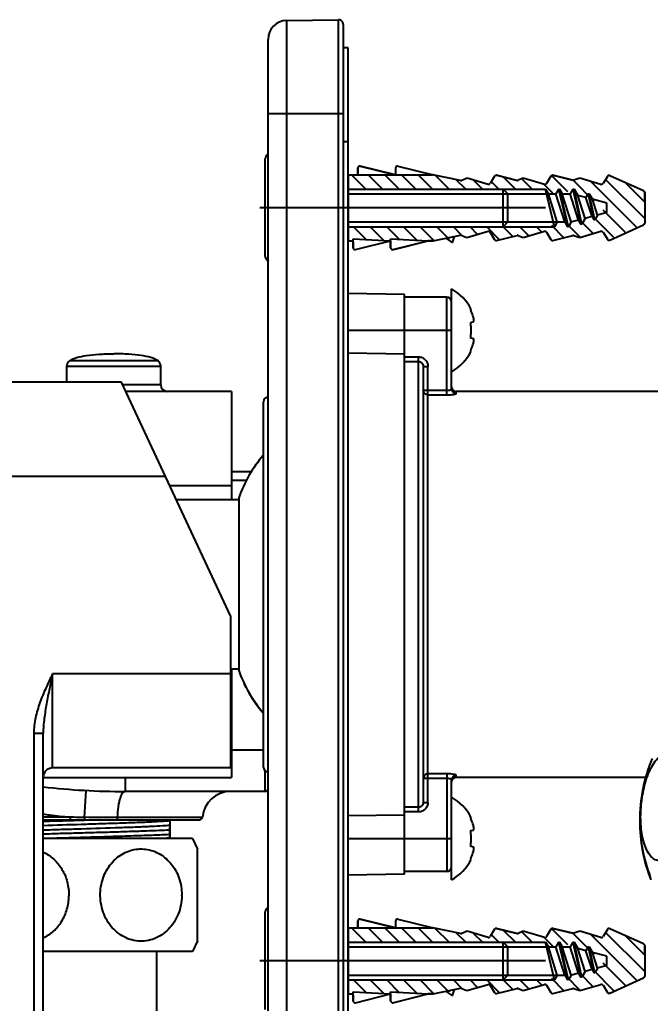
# Model space of a CAD drawing. Extents: x 0 to 1354, y -165 to 827.
# Drawn here: x 632.1 to 699.1, y 86.6 to 191.1 of the extents above; entities that cross this region are included whole.
import ezdxf

# ---------------------------------------------------------------- set-up
doc = ezdxf.new("R2010")
doc.units = 0
doc.header["$LTSCALE"] = 10
doc.header["$MEASUREMENT"] = 0
doc.header["$PDMODE"] = 3
doc.header["$PDSIZE"] = -10
doc.linetypes.add('CENTER2', pattern=[28.575, 19.05, -3.175, 3.175, -3.175])
doc.layers.get('0').update_dxf_attribs({"linetype": 'CONTINUOUS'})
doc.layers.get('DEFPOINTS').update_dxf_attribs({"linetype": 'CONTINUOUS'})
for name, color, linetype in [('DEF_LAYER_ASSEM_MEMBER', 7, 'CONTINUOUS'), ('DWG', 7, 'CONTINUOUS'), ('중심선', 1, 'CENTER2')]:
    doc.layers.add(name, color=color, linetype=linetype)
doc.layers.add('실선', color=7, linetype='CONTINUOUS', lineweight=25)
doc.styles.add('Daelim Dimension', font='')
doc.styles.get('Daelim Dimension').set_extended_font_data('나눔고딕')
doc.dimstyles.new('DEFAULT', dxfattribs={"dimscale": 2, "dimtxt": 2, "dimasz": 2, "dimexe": 0, "dimexo": 2, "dimgap": 1, "dimtad": 1, "dimdec": 1, "dimzin": 9, "dimdsep": 46, "dimtxsty": 'Daelim Dimension', "dimcen": 0.5, "dimclrd": 252, "dimclre": 252, "dimclrt": 3, "dimadec": 1, "dimazin": 0, "dimtfac": 1, "dimtdec": 1, "dimtix": 1, "dimtmove": 0, "dimatfit": 3, "dimfxl": 1, "dimtolj": 1, "dimtzin": 1, "dimlwd": 9, "dimlwe": 9, "dimarcsym": 0})

# ---------------------------------------------------------------- blocks, each defined once
blk = doc.blocks.new('*D10')
at = {"color": 5, "lineweight": 9, "ltscale": 0.5, "transparency": 16777216}
for p, q in [((601.46, 98.62), (601.46, 27.17)), ((666.46, 67.63), (666.46, 27.17)), ((662.46, 27.17), (605.46, 27.17))]:
    blk.add_line(p, q, dxfattribs=at)
at = {"color": 5, "ltscale": 0.5, "transparency": 16777216}
for points in [[(605.46, 27.84), (605.46, 26.51), (601.46, 27.17)], [(662.46, 27.84), (662.46, 26.51), (666.46, 27.17)]]:
    blk.add_solid(points, dxfattribs=at)
at = {"layer": 'DEFPOINTS', "color": 0, "ltscale": 0.5, "transparency": 16777216}
for p in [(601.46, 102.62), (666.46, 71.63), (601.46, 27.17)]:
    blk.add_point(p, dxfattribs=at)
at = {"color": 7, "ltscale": 0.5, "transparency": 16777216, "insert": (633.96, 34.62), "char_height": 10, "attachment_point": 5, "style": 'Daelim Dimension'}
blk.add_mtext('\\A1;65', dxfattribs=at)

msp = doc.modelspace()

# ---------------------------------------------------------------- linework, layer by layer
at = {"color": 4}
for p, q in [((668.9, 173.06), (667.33, 174.62)), ((670.67, 173.06), (669.1, 174.62)), ((672.43, 173.06), (670.87, 174.62)), ((674.2, 173.06), (672.64, 174.62)), ((675.97, 173.06), (674.4, 174.62)), ((677.74, 173.06), (676.22, 174.58)), ((690.33, 172.83), (688.6, 174.57)), ((679.5, 173.06), (678.43, 174.13)), ((681.27, 173.06), (680.25, 174.08)), ((683.04, 173.06), (682.19, 173.91)), ((684.81, 173.06), (683.46, 174.4)), ((686.58, 173.06), (685.43, 174.2)), ((688.72, 172.68), (687.76, 173.64)), ((693.13, 171.81), (690.88, 174.05)), ((697.69, 169.01), (692.78, 173.92)), ((698.49, 169.98), (694.33, 174.14)), ((698.49, 171.74), (696.45, 173.79)), ((696.47, 168.46), (694.06, 170.87)), ((691.64, 167.99), (690.2, 169.43)), ((693.01, 168.38), (691.65, 169.75)), ((695.25, 167.92), (693, 170.17)), ((668.89, 167.76), (667.59, 169.06)), ((670.76, 167.66), (669.36, 169.06)), ((672.4, 167.78), (671.13, 169.06)), ((674.27, 167.69), (672.9, 169.06)), ((676.08, 167.64), (674.67, 169.06)), ((677.56, 167.93), (676.43, 169.06)), ((679.07, 168.19), (678.2, 169.06)), ((680.72, 168.3), (679.97, 169.06)), ((683.06, 167.74), (681.74, 169.06)), ((684.47, 168.09), (683.5, 169.06)), ((686.18, 168.14), (685.27, 169.06)), ((687.55, 168.54), (687.04, 169.06)), ((689.91, 167.95), (688.62, 169.25)), ((668.9, 93.06), (667.33, 94.62)), ((670.67, 93.06), (669.1, 94.62)), ((672.43, 93.06), (670.87, 94.62)), ((674.2, 93.06), (672.64, 94.62)), ((675.97, 93.06), (674.4, 94.62)), ((677.74, 93.06), (676.22, 94.58)), ((679.5, 93.06), (678.43, 94.13)), ((681.27, 93.06), (680.25, 94.08)), ((684.81, 93.06), (683.46, 94.4)), ((686.58, 93.06), (685.43, 94.2)), ((690.33, 92.83), (688.6, 94.57)), ((693.13, 91.81), (690.88, 94.05)), ((698.49, 89.98), (694.33, 94.14)), ((683.04, 93.06), (682.19, 93.91)), ((688.72, 92.68), (687.76, 93.64)), ((697.69, 89.01), (692.78, 93.92)), ((698.49, 91.74), (696.45, 93.79)), ((695.25, 87.92), (693, 90.17)), ((696.47, 88.46), (694.06, 90.87)), ((668.89, 87.76), (667.59, 89.06)), ((670.76, 87.66), (669.36, 89.06)), ((672.4, 87.78), (671.13, 89.06)), ((674.27, 87.69), (672.9, 89.06)), ((676.08, 87.64), (674.67, 89.06)), ((677.56, 87.93), (676.43, 89.06)), ((679.07, 88.19), (678.2, 89.06)), ((680.72, 88.3), (679.97, 89.06)), ((683.06, 87.74), (681.74, 89.06)), ((684.47, 88.09), (683.5, 89.06)), ((686.18, 88.14), (685.27, 89.06)), ((687.55, 88.54), (687.04, 89.06)), ((689.91, 87.95), (688.62, 89.25)), ((691.64, 87.99), (690.2, 89.43)), ((693.01, 88.38), (691.65, 89.75))]:
    msp.add_line(p, q, dxfattribs=at)
for p, q in [((666.96, 173.12), (687.96, 173.12)), ((688.91, 169.12), (687.96, 173.12)), ((687.96, 173.12), (688.25, 172.62)), ((689.2, 169.62), (688.25, 172.62)), ((689.34, 173.12), (689.05, 172.62)), ((690, 169.62), (689.05, 172.62)), ((689.34, 173.12), (690.28, 169.12)), ((689.34, 173.12), (689.44, 173.12)), ((690.38, 169.12), (689.44, 173.12)), ((689.44, 173.12), (689.73, 172.62)), ((690.67, 169.62), (689.73, 172.62)), ((689.73, 172.62), (690.57, 172.62)), ((690.86, 173.12), (690.57, 172.62)), ((691.46, 169.81), (690.57, 172.62)), ((690.86, 173.12), (691.7, 169.39)), ((690.86, 173.12), (691, 173.12)), ((691.8, 169.39), (691, 173.12)), ((691, 173.12), (691.39, 172.45)), ((692.16, 170), (691.39, 172.45)), ((692.25, 172.21), (691.39, 172.45)), ((692.49, 172.62), (692.25, 172.21)), ((692.49, 172.62), (693.08, 169.86)), ((692.49, 172.62), (692.6, 172.62)), ((693.18, 169.86), (692.6, 172.62)), ((692.6, 172.62), (692.94, 172.03)), ((692.89, 170.2), (692.25, 172.21)), ((694.46, 171.62), (692.94, 172.03)), ((693.46, 170.35), (692.94, 172.03)), ((694.46, 170.62), (694.46, 171.62)), ((693.46, 170.35), (693.18, 169.86)), ((694.46, 170.62), (693.46, 170.35)), ((689.2, 169.62), (688.91, 169.12)), ((690, 169.62), (690.28, 169.12)), ((690.67, 169.62), (690.38, 169.12)), ((690.67, 169.62), (690.73, 169.62)), ((691.46, 169.81), (690.73, 169.62)), ((691.46, 169.81), (691.7, 169.39)), ((691.8, 169.39), (691.7, 169.39)), ((692.16, 170), (691.8, 169.39)), ((692.89, 170.2), (692.16, 170)), ((692.89, 170.2), (693.08, 169.86)), ((693.18, 169.86), (693.08, 169.86)), ((666.96, 169.12), (688.91, 169.12)), ((690.38, 169.12), (690.28, 169.12)), ((677.43, 167.85), (678.06, 167.42)), ((677.44, 167.84), (677.82, 167.99)), ((678.06, 167.43), (678.28, 168.08)), ((666.96, 93.12), (687.96, 93.12)), ((688.91, 89.12), (687.96, 93.12)), ((687.96, 93.12), (688.25, 92.62)), ((689.34, 93.12), (689.05, 92.62)), ((689.34, 93.12), (690.28, 89.12)), ((689.34, 93.12), (689.44, 93.12)), ((690.38, 89.12), (689.44, 93.12)), ((689.44, 93.12), (689.73, 92.62)), ((690.86, 93.12), (690.57, 92.62)), ((690.86, 93.12), (691.7, 89.39)), ((690.86, 93.12), (691, 93.12)), ((691.8, 89.39), (691, 93.12)), ((691, 93.12), (691.39, 92.45)), ((689.2, 89.62), (688.25, 92.62)), ((690, 89.62), (689.05, 92.62)), ((690.67, 89.62), (689.73, 92.62)), ((689.73, 92.62), (690.57, 92.62)), ((691.46, 89.81), (690.57, 92.62)), ((692.16, 90), (691.39, 92.45)), ((692.25, 92.21), (691.39, 92.45)), ((692.49, 92.62), (692.25, 92.21)), ((692.89, 90.2), (692.25, 92.21)), ((692.49, 92.62), (693.08, 89.86)), ((692.49, 92.62), (692.6, 92.62)), ((693.18, 89.86), (692.6, 92.62)), ((692.6, 92.62), (692.94, 92.03)), ((694.46, 91.62), (692.94, 92.03)), ((693.46, 90.35), (692.94, 92.03)), ((694.46, 90.62), (694.46, 91.62)), ((692.16, 90), (691.8, 89.39)), ((692.89, 90.2), (692.16, 90)), ((692.89, 90.2), (693.08, 89.86)), ((693.46, 90.35), (693.18, 89.86)), ((694.46, 90.62), (693.46, 90.35)), ((666.96, 89.12), (688.91, 89.12)), ((689.2, 89.62), (688.91, 89.12)), ((690, 89.62), (690.28, 89.12)), ((690.38, 89.12), (690.28, 89.12)), ((690.67, 89.62), (690.38, 89.12)), ((690.67, 89.62), (690.73, 89.62)), ((691.46, 89.81), (690.73, 89.62)), ((691.46, 89.81), (691.7, 89.39)), ((691.8, 89.39), (691.7, 89.39)), ((693.18, 89.86), (693.08, 89.86)), ((677.43, 87.85), (678.06, 87.42)), ((677.44, 87.84), (677.82, 87.99)), ((678.06, 87.43), (678.28, 88.08))]:
    msp.add_line(p, q)
at = {"color": 5}
for p, q in [((666.96, 172.62), (689.05, 172.62)), ((666.96, 169.62), (690, 169.62)), ((666.96, 92.62), (689.05, 92.62)), ((666.96, 89.62), (690, 89.62))]:
    msp.add_line(p, q, dxfattribs=at)
at = {"layer": 'DEF_LAYER_ASSEM_MEMBER', "color": 7, "linetype": 'Continuous'}
for p, q in [((660.43, 191.02), (665.96, 191.11)), ((660.43, 191.02), (660.43, 71.23)), ((665.96, 71.13), (665.96, 191.11)), ((666.46, 190.61), (666.46, 71.63)), ((658.46, 73.23), (658.46, 189.02)), ((666.96, 188.12), (666.46, 188.12)), ((666.96, 74.12), (666.96, 188.12)), ((666.46, 181.12), (658.46, 181.12)), ((666.96, 178.12), (666.46, 178.12)), ((658.16, 165.95), (658.16, 176.32)), ((666.96, 173.12), (683.46, 173.12)), ((683.46, 169.12), (683.46, 173.12)), ((683.96, 172.62), (683.46, 173.12)), ((683.96, 169.62), (683.96, 172.62)), ((683.96, 169.62), (683.46, 169.12)), ((666.96, 169.12), (683.46, 169.12)), ((672.96, 161.92), (666.96, 162.02)), ((677.96, 151.91), (677.96, 162.52)), ((672.96, 100.32), (672.96, 161.92)), ((677.46, 161.62), (672.96, 161.62)), ((677.46, 151.25), (677.46, 161.62)), ((680.01, 160.32), (680.05, 160.33)), ((680.06, 158.98), (680.28, 159.02)), ((666.96, 158.12), (677.96, 158.12)), ((680.28, 157.22), (680.06, 157.26)), ((666.96, 155.72), (672.96, 155.63)), ((680.05, 155.91), (680.01, 155.92)), ((637.39, 154.89), (646.74, 154.89)), ((672.96, 155.29), (674.46, 155.29)), ((672.96, 154.8), (674.46, 154.8)), ((674.46, 106.95), (674.46, 155.29)), ((637.06, 152.62), (637.06, 154.3)), ((637.06, 154.3), (647.06, 154.3)), ((647.06, 152.32), (647.06, 154.3)), ((674.96, 154.28), (674.96, 107.96)), ((674.96, 154.28), (675.46, 154.28)), ((675.46, 107.96), (675.46, 154.28)), ((642.88, 152.62), (630.56, 152.62)), ((654.49, 127.7), (642.88, 152.62)), ((647.06, 152.32), (643.02, 152.32)), ((654.56, 151.62), (643.34, 151.62)), ((654.56, 151.62), (654.56, 140.12)), ((674.96, 151.74), (677.46, 151.74)), ((678.46, 151.41), (678.46, 151.62)), ((708.46, 151.62), (678.46, 151.62)), ((657.96, 111.72), (657.96, 150.52)), ((675.46, 151.25), (677.46, 151.25)), ((629.56, 142.62), (647.54, 142.62)), ((654.56, 143.12), (656.7, 143.12)), ((656.16, 142.14), (654.56, 142.14)), ((648, 141.62), (654.56, 141.62)), ((655.36, 140.12), (648.7, 140.12)), ((655.36, 140.32), (655.36, 121.96)), ((654.49, 111.62), (654.49, 127.7)), ((635.56, 111.62), (635.56, 121.62)), ((654.49, 121.62), (635.56, 121.62)), ((655.36, 122.12), (654.49, 122.12)), ((654.56, 122.12), (654.56, 110.62)), ((654.56, 120.62), (654.49, 120.62)), ((633.56, 115.3), (633.56, 54.62)), ((633.56, 115.3), (634.56, 115.3)), ((634.56, 55.62), (634.56, 115.3)), ((654.56, 113.53), (657.96, 113.53)), ((654.49, 111.62), (635.56, 111.62)), ((658.16, 109.12), (658.16, 111.33)), ((677.46, 111), (675.46, 111)), ((677.46, 111), (677.46, 100.62)), ((678.46, 110.62), (678.46, 110.83)), ((634.56, 110.62), (654.56, 110.62)), ((643.27, 110.62), (643.27, 109.12)), ((677.46, 110.5), (674.96, 110.5)), ((677.96, 99.72), (677.96, 110.34)), ((698.59, 110.62), (678.46, 110.62)), ((638.97, 106.4), (639.13, 109.23)), ((658.16, 109.12), (643.27, 109.12)), ((674.96, 107.96), (675.46, 107.96)), ((672.96, 106.61), (666.96, 106.52)), ((674.46, 107.44), (672.96, 107.44)), ((674.46, 106.95), (672.96, 106.95)), ((634.56, 106.42), (637.42, 106.42)), ((634.56, 106.12), (651.18, 106.12)), ((638.97, 106.09), (640.22, 106.12)), ((642.44, 106.39), (651.48, 106.39)), ((648.06, 104.12), (648.06, 106.12)), ((680.01, 106.32), (680.05, 106.33)), ((680.06, 104.98), (680.28, 105.02)), ((650.43, 104.12), (634.56, 104.12)), ((650.43, 104.12), (650.98, 102.99)), ((666.96, 104.12), (677.96, 104.12)), ((650.96, 93.22), (650.96, 103.02)), ((680.28, 103.22), (680.06, 103.26)), ((680.05, 101.91), (680.01, 101.92)), ((672.96, 100.32), (666.96, 100.22)), ((677.46, 100.62), (672.96, 100.62)), ((658.16, 85.95), (658.16, 96.32)), ((650.98, 93.25), (650.43, 92.12)), ((666.96, 93.12), (683.46, 93.12)), ((683.46, 89.12), (683.46, 93.12)), ((683.96, 92.62), (683.46, 93.12)), ((650.43, 92.12), (634.56, 92.12)), ((646.61, 92.12), (646.61, 75.12)), ((683.96, 89.62), (683.96, 92.62)), ((666.96, 89.12), (683.46, 89.12)), ((683.96, 89.62), (683.46, 89.12))]:
    msp.add_line(p, q, dxfattribs=at)
for points in [[(658.16, 165.95), (658.17, 165.87), (658.21, 165.76), (658.27, 165.66), (658.36, 165.58), (658.46, 165.52), (658.46, 165.51)], [(658.17, 165.87), (658.21, 165.76), (658.27, 165.66), (658.36, 165.58), (658.46, 165.52), (658.46, 165.51)]]:
    msp.add_lwpolyline(points, dxfattribs=at)
for centre, radius, start, end in [((660.46, 189.02), 2, 91, 180), ((665.96, 190.61), 0.5, 0, 91), ((658.66, 176.32), 0.5, 113.6531, 180), ((658.62, 165.95), 0.452, 180.0305, 192.2314), ((658.63, 165.96), 0.462, 192.2209, 200.259), ((658.63, 165.96), 0.471, 200.2497, 206.1003), ((658.64, 165.96), 0.479, 206.1156, 212.6292), ((675.54, 158.12), 5.02, 26.2248, 61.1585), ((677.46, 161.12), 0.5, 0, 90), ((675.4, 158.12), 5.08, 15.8679, 23.3171), ((675.15, 158.12), 4.9, 0.0038, 7.6781), ((675.15, 158.12), 4.9, 352.3219, 359.9962), ((675.54, 158.12), 5.02, 298.8415, 333.7752), ((675.4, 158.12), 5.08, 336.6829, 344.1321), ((637.76, 154.3), 0.7, 122.046, 180), ((646.36, 154.3), 0.7, 0, 57.954), ((647.76, 152.32), 0.7, 180, 270), ((678.46, 152.12), 0.5, 180, 270), ((658.46, 150.52), 0.5, 90, 180), ((668.3, 135.86), 13.69, 139.1737, 160.9964), ((668.3, 126.43), 13.69, 199.0036, 220.9264), ((668.3, 126.42), 13.69, 199.0036, 220.7639), ((715.13, 106.02), 17.17, 157.4315, 180.0071), ((635.56, 110.62), 1, 90, 180), ((658.46, 111.72), 0.5, 180, 270), ((678.46, 110.12), 0.5, 90, 180), ((643.27, 186.12), 77, 263.5046, 270), ((654.47, 106.12), 3, 90, 174.7841), ((658.16, 109.42), 0.3, 270, 0), ((675.54, 104.12), 5.02, 26.2248, 61.1585), ((642.46, 682.9), 576.5, 269.65365, 269.99842), ((651.18, 106.42), 0.3, 270, 354.7841), ((675.4, 104.12), 5.08, 15.8679, 23.3171), ((715.13, 106.01), 17.17, 179.994, 201.3884), ((675.15, 104.12), 4.9, 0.0038, 7.6781), ((675.15, 104.12), 4.9, 352.3219, 359.9962), ((675.4, 104.12), 5.08, 336.6829, 344.1321), ((675.54, 104.12), 5.02, 298.8415, 333.7752), ((677.46, 101.12), 0.5, 270, 0), ((643.74, 98.12), 5.55, 359.1773, 0), ((658.66, 96.32), 0.5, 113.6531, 180)]:
    msp.add_arc(centre, radius, start, end, dxfattribs=at)
at = {"layer": 'DEF_LAYER_ASSEM_MEMBER', "color": 9, "linetype": 'Continuous'}
msp.add_arc((714.38, 106.02), 16.42, 180.0182, 201.3276, dxfattribs=at)
at = {"layer": 'DEF_LAYER_ASSEM_MEMBER', "color": 7, "linetype": 'Continuous'}
for points, start_tangent, end_tangent in [([(658.24, 165.71), (658.34, 165.59), (658.46, 165.52)], (0.539014, -0.842297), (0.919985, -0.391954)), ([(680.06, 160.13), (680.03, 160.2), (680.01, 160.26), (680, 160.31), (680.01, 160.32)], (-0.395921, 0.918284), (0.984808, 0.173648)), ([(680.01, 158.78), (680.01, 158.92), (680.06, 158.98)], (-0.133691, 0.991023), (0.984808, 0.173648)), ([(680.28, 159.02), (680.32, 159.07), (680.34, 159.17), (680.28, 159.51)], (0.984808, 0.173648), (-0.273395, 0.961902)), ([(680.06, 157.26), (680.01, 157.32), (680.01, 157.47)], (-0.984808, 0.173648), (0.133691, 0.991023)), ([(680.28, 156.73), (680.34, 157.07), (680.32, 157.18), (680.28, 157.22)], (0.273395, 0.961902), (-0.984808, 0.173648)), ([(680.01, 155.92), (680, 155.93), (680.01, 155.98), (680.03, 156.04), (680.06, 156.11)], (-0.984808, 0.173648), (0.395921, 0.918284)), ([(637.39, 154.89), (638.12, 155.21), (639.15, 155.44), (640.46, 155.57), (642.06, 155.62)], (0.847623, 0.5306), (1, 0)), ([(646.74, 154.89), (646.01, 155.21), (644.98, 155.44), (643.67, 155.57), (642.06, 155.62)], (-0.847623, 0.5306), (-1, 0)), ([(674.46, 155.29), (674.85, 155.21), (675.17, 154.99), (675.39, 154.66), (675.46, 154.28)], (1, 0.000011), (0.000021, -1)), ([(674.46, 154.8), (674.82, 154.64), (674.96, 154.28)], (1, 0.000006), (0.000015, -1)), ([(675.46, 151.25), (675.11, 151.39), (674.96, 151.74)], (-1, 0), (0, 1)), ([(677.46, 151.74), (677.82, 151.79), (677.93, 151.85), (677.96, 151.91)], (1, 0.000001), (0.000108, 1)), ([(678.46, 151.41), (678.11, 151.56), (677.96, 151.91)], (-1, 0), (0, 1)), ([(677.46, 151.25), (677.85, 151.26), (678.17, 151.3), (678.39, 151.35), (678.45, 151.38), (678.46, 151.41)], (1, 0.000001), (0.000313, 1)), ([(635.56, 121.62), (634.85, 120.11), (634.21, 118.56), (633.75, 116.96), (633.56, 115.3)], (-0.445025, -0.895518), (0.005353, -0.999986)), ([(635.56, 121.62), (635.23, 120.03), (634.92, 118.44), (634.68, 116.87), (634.56, 115.3)], (-0.202801, -0.97922), (0, -1)), ([(698.31, 104.03), (698.15, 104.92), (698.07, 105.89), (698.15, 107.95), (698.31, 108.99), (698.55, 110.01), (698.87, 110.96), (699.27, 111.81), (699.73, 112.49), (700.24, 112.97), (700.51, 113.13), (700.77, 113.22), (701.03, 113.24), (701.28, 113.19), (701.74, 112.92), (702.14, 112.42), (702.46, 111.76), (702.7, 110.97)], (-0.234866, 0.972028), (0.240487, -0.970652)), ([(675.46, 111), (675.11, 110.85), (674.96, 110.5)], (-1, 0), (0, -1)), ([(678.46, 110.83), (678.45, 110.86), (678.39, 110.89), (678.17, 110.94), (677.85, 110.98), (677.46, 111)], (0.000057, 1), (-1, 0.000128)), ([(678.46, 110.83), (678.11, 110.69), (677.96, 110.34)], (-1, 0), (0, -1)), ([(702.7, 110.97), (702.86, 110.07), (702.95, 109.1), (702.86, 107.05), (702.7, 106.01), (702.46, 105), (702.14, 104.05), (701.74, 103.2), (701.28, 102.52), (700.77, 102.03), (700.51, 101.88), (700.25, 101.79), (699.99, 101.77), (699.74, 101.81), (699.27, 102.09), (698.88, 102.58), (698.56, 103.24), (698.31, 104.03)], (0.234742, -0.972058), (-0.239903, 0.970797)), ([(677.96, 110.34), (677.93, 110.39), (677.82, 110.45), (677.46, 110.5)], (0.000017, 1), (-1, 0.000111)), ([(643.27, 109.12), (642.97, 108.92), (642.83, 108.67), (642.71, 108.34), (642.6, 107.93), (642.52, 107.46), (642.44, 106.39)], (-1, -0.000063), (-0.025347, -0.999679)), ([(675.46, 107.96), (675.39, 107.58), (675.17, 107.25), (674.85, 107.03), (674.46, 106.95)], (0.000003, -1), (-1, -0.000023)), ([(674.96, 107.96), (674.82, 107.6), (674.46, 107.44)], (0.000002, -1), (-1, -0.000015)), ([(634.55, 106.74), (635.25, 106.63), (637.42, 106.42)], (0.985229, -0.17124), (0.99941, -0.034332)), ([(648.02, 106), (647.27, 105.94), (646.09, 105.87), (644.55, 105.81), (642.72, 105.74), (640.71, 105.68), (638.6, 105.61), (634.55, 105.48)], (-0.992948, -0.11855), (-0.999414, -0.034216)), ([(634.55, 105.03), (636.51, 105.1), (638.6, 105.16), (642.73, 105.3), (644.55, 105.36), (646.09, 105.43), (647.27, 105.49), (648.02, 105.56)], (0.999357, 0.035864), (0.993242, 0.116064)), ([(634.56, 105.96), (635.25, 105.98), (637.45, 106.04)], (0.999525, 0.030822), (0.999585, 0.028821)), ([(637.42, 106.42), (637.42, 106.3), (637.43, 106.21), (637.44, 106.14), (637.45, 106.12)], (0.00216, -0.999998), (1, 0)), ([(637.42, 106.42), (637.8, 106.41), (638.97, 106.4)], (0.99941, -0.034332), (0.999982, -0.006051)), ([(637.45, 106.04), (637.83, 106.05), (638.97, 106.09)], (0.999585, 0.028821), (0.999622, 0.027501)), ([(638.97, 106.4), (638.97, 106.29), (638.97, 106.25), (638.97, 106.2), (638.97, 106.17), (638.97, 106.14), (638.97, 106.13), (638.97, 106.12)], (0.00004, -1), (0.999375, -0.035358)), ([(642.44, 106.39), (642.41, 106.2), (642.39, 106.14), (642.36, 106.12)], (-0.02538, -0.999678), (-1, -0.000213)), ([(648.02, 105.56), (648.01, 105.45), (647.98, 105.02)], (-0.115444, -0.993314), (-0.065883, -0.997827)), ([(648.01, 106.12), (648.01, 106.08), (648.02, 106)], (0.120535, -0.992709), (0.186326, -0.982488)), ([(648.02, 106), (648.03, 105.95), (648.04, 105.79), (648.02, 105.56)], (0.188433, -0.982086), (-0.114813, -0.993387)), ([(680.06, 106.13), (680.03, 106.2), (680.01, 106.26), (680, 106.31), (680.01, 106.32)], (-0.395921, 0.918284), (0.984808, 0.173648)), ([(647.98, 105.02), (646.9, 104.97), (645.53, 104.91), (643.92, 104.86), (642.14, 104.8), (640.24, 104.75), (638.3, 104.69), (636.38, 104.64), (634.55, 104.58)], (-0.998126, -0.061199), (-0.999478, -0.032299)), ([(638.96, 104.27), (641.68, 104.35), (644.21, 104.43), (646.36, 104.5), (647.98, 104.58)], (0.999601, 0.028238), (0.998111, 0.061442)), ([(647.98, 105.02), (647.97, 104.8), (647.98, 104.58)], (-0.06589, -0.997827), (0.081196, -0.996698)), ([(647.98, 104.58), (648, 104.35), (648.02, 104.19)], (0.081535, -0.996671), (0.187047, -0.982351)), ([(680.01, 104.78), (680.01, 104.92), (680.06, 104.98)], (-0.133691, 0.991023), (0.984808, 0.173648)), ([(680.28, 105.02), (680.32, 105.07), (680.34, 105.17), (680.28, 105.51)], (0.984808, 0.173648), (-0.273395, 0.961902)), ([(634.56, 104.14), (635.61, 104.17), (638.96, 104.27)], (0.999539, 0.030354), (0.999601, 0.028238)), ([(648.02, 104.19), (647.87, 104.17), (647.23, 104.12)], (-0.992586, -0.121548), (-0.997698, -0.06781)), ([(648.02, 104.19), (648.03, 104.18), (648.03, 104.12)], (0.188362, -0.9821), (0.071779, -0.997421)), ([(680.06, 103.26), (680.01, 103.32), (680.01, 103.47)], (-0.984808, 0.173648), (0.133691, 0.991023)), ([(634.57, 102.67), (635.68, 101.93), (636.56, 100.85), (637.12, 99.51), (637.29, 98.04)], (0.911873, -0.410472), (-0.014358, -0.999897)), ([(640.67, 98.78), (641.19, 100.53), (642.24, 101.93), (643.66, 102.79), (645.25, 103.01), (646.8, 102.56), (648.11, 101.49), (648.99, 99.94), (649.29, 98.12)], (0.118597, 0.992942), (0, -1)), ([(680.28, 102.73), (680.34, 103.07), (680.32, 103.18), (680.28, 103.22)], (0.273395, 0.961902), (-0.984808, 0.173648)), ([(680.01, 101.92), (680, 101.93), (680.01, 101.98), (680.03, 102.04), (680.06, 102.11)], (-0.984808, 0.173648), (0.395921, 0.918284)), ([(649.29, 98.04), (648.91, 96.09), (647.87, 94.49), (646.37, 93.48), (644.65, 93.23), (642.97, 93.77), (641.62, 95.01), (640.8, 96.78), (640.67, 98.78)], (-0.014358, -0.999897), (0.118597, 0.992942)), ([(634.57, 93.57), (635.66, 94.28), (636.52, 95.32), (637.09, 96.62), (637.29, 98.04)], (0.912004, 0.410182), (0.014358, 0.999897))]:
    msp.add_spline(points, degree=3, dxfattribs=dict(at, start_tangent=start_tangent, end_tangent=end_tangent))
at = {"layer": 'DWG'}
for p, q in [((668.25, 175.56), (672.01, 174.62)), ((672.01, 174.62, -10), (668.25, 175.56, -10)), ((672.24, 175.56), (676.01, 174.62)), ((666.96, 174.62), (675.97, 174.62)), ((668.01, 175.39, -10), (668.01, 174.62, -10)), ((668.01, 174.62), (668.01, 175.37)), ((672.01, 175.4, -10), (672.01, 174.62, -10)), ((675.99, 174.62, -10), (675.49, 174.62, -10)), ((678.93, 174.03, -10), (675.99, 174.62, -10)), ((682.75, 174.58), (684.93, 174.04)), ((684.93, 174.04, -10), (682.75, 174.58, -10)), ((688.74, 174.58), (690.84, 174.06)), ((690.84, 174.06, -10), (688.74, 174.58, -10)), ((698.37, 172.92, -10), (694.78, 174.54, -10)), ((679.61, 174.27, -10), (679.05, 174.04, -10)), ((681.84, 173.61, -10), (679.61, 174.27, -10)), ((682.53, 174.49), (682.07, 173.7)), ((682.53, 174.49, -10), (682.07, 173.7, -10)), ((685.59, 174.27, -10), (685.05, 174.05, -10)), ((687.84, 173.61, -10), (685.59, 174.27, -10)), ((688.52, 174.49), (688.07, 173.71)), ((688.52, 174.49, -10), (688.07, 173.71, -10)), ((691.59, 174.27, -10), (690.95, 174.06, -10)), ((693.84, 173.61, -10), (691.59, 174.27, -10)), ((694.52, 174.46, -10), (694.07, 173.7, -10)), ((698.49, 172.74), (698.49, 169.5)), ((698.49, 171.8, -10), (698.49, 172.74, -10)), ((694.78, 167.7, -10), (698.37, 169.32, -10)), ((679.59, 167.97, -10), (681.84, 168.63, -10)), ((682.53, 167.75), (682.07, 168.54)), ((682.07, 168.54, -10), (682.53, 167.75, -10)), ((685.59, 167.97, -10), (687.84, 168.63, -10)), ((688.07, 168.53, -10), (688.52, 167.75, -10)), ((691.59, 167.97, -10), (693.84, 168.63, -10)), ((694.07, 168.54, -10), (694.52, 167.78, -10)), ((666.96, 167.62), (667.49, 167.62)), ((667.49, 167.83), (671.49, 167.62)), ((667.49, 166.88), (667.49, 167.83)), ((667.49, 167.49, -10), (667.49, 166.88, -10)), ((667.74, 166.68), (671.49, 167.62)), ((667.74, 166.68, -10), (671.49, 167.62, -10)), ((671.49, 167.83), (675.49, 167.62)), ((671.49, 166.88), (671.49, 167.83)), ((671.49, 167.62, -10), (671.49, 166.88, -10)), ((671.68, 166.67, -10), (675.49, 167.62, -10)), ((671.74, 166.68), (675.49, 167.62)), ((676.01, 167.62), (675.49, 167.62)), ((675.49, 167.62, -10), (676.01, 167.62, -10)), ((676.01, 167.62, -10), (678.93, 168.21, -10)), ((679.05, 168.2, -10), (679.59, 167.97, -10)), ((682.75, 167.66, -10), (684.93, 168.2, -10)), ((685.05, 168.19, -10), (685.59, 167.97, -10)), ((688.74, 167.66, -10), (690.84, 168.18, -10)), ((690.95, 168.18, -10), (691.59, 167.97, -10)), ((671.49, 166.87), (671.49, 166.88)), ((671.49, 166.88, -10), (671.49, 166.87, -10)), ((668.01, 95.39, -10), (668.01, 94.62, -10)), ((668.01, 94.62), (668.01, 95.37)), ((668.25, 95.56), (672.01, 94.62)), ((672.01, 94.62, -10), (668.25, 95.56, -10)), ((672.01, 95.4, -10), (672.01, 94.62, -10)), ((672.24, 95.56), (676.01, 94.62)), ((666.96, 94.62), (675.97, 94.62)), ((675.99, 94.62, -10), (675.49, 94.62, -10)), ((678.93, 94.03, -10), (675.99, 94.62, -10)), ((679.61, 94.27, -10), (679.05, 94.04, -10)), ((681.84, 93.61, -10), (679.61, 94.27, -10)), ((682.53, 94.49), (682.07, 93.7)), ((682.53, 94.49, -10), (682.07, 93.7, -10)), ((682.75, 94.58), (684.93, 94.04)), ((684.93, 94.04, -10), (682.75, 94.58, -10)), ((685.59, 94.27, -10), (685.05, 94.05, -10)), ((687.84, 93.61, -10), (685.59, 94.27, -10)), ((688.52, 94.49), (688.07, 93.71)), ((688.52, 94.49, -10), (688.07, 93.71, -10)), ((688.74, 94.58), (690.84, 94.06)), ((690.84, 94.06, -10), (688.74, 94.58, -10)), ((691.59, 94.27, -10), (690.95, 94.06, -10)), ((693.84, 93.61, -10), (691.59, 94.27, -10)), ((694.52, 94.46, -10), (694.07, 93.7, -10)), ((698.37, 92.92, -10), (694.78, 94.54, -10)), ((698.49, 92.74), (698.49, 89.5)), ((698.49, 91.8, -10), (698.49, 92.74, -10)), ((694.78, 87.7, -10), (698.37, 89.32, -10)), ((667.49, 87.83), (671.49, 87.62)), ((667.49, 86.88), (667.49, 87.83)), ((671.49, 87.83), (675.49, 87.62)), ((671.49, 86.88), (671.49, 87.83)), ((676.01, 87.62, -10), (678.93, 88.21, -10)), ((679.05, 88.2, -10), (679.59, 87.97, -10)), ((679.59, 87.97, -10), (681.84, 88.63, -10)), ((682.53, 87.75), (682.07, 88.54)), ((682.07, 88.54, -10), (682.53, 87.75, -10)), ((682.75, 87.66, -10), (684.93, 88.2, -10)), ((685.05, 88.19, -10), (685.59, 87.97, -10)), ((685.59, 87.97, -10), (687.84, 88.63, -10)), ((688.07, 88.53, -10), (688.52, 87.75, -10)), ((688.74, 87.66, -10), (690.84, 88.18, -10)), ((690.95, 88.18, -10), (691.59, 87.97, -10)), ((691.59, 87.97, -10), (693.84, 88.63, -10)), ((694.07, 88.54, -10), (694.52, 87.78, -10)), ((666.96, 87.62), (667.49, 87.62)), ((667.49, 87.49, -10), (667.49, 86.88, -10)), ((667.74, 86.68), (671.49, 87.62)), ((667.74, 86.68, -10), (671.49, 87.62, -10)), ((671.49, 87.62, -10), (671.49, 86.88, -10)), ((671.49, 86.87), (671.49, 86.88)), ((671.49, 86.88, -10), (671.49, 86.87, -10)), ((671.68, 86.67, -10), (675.49, 87.62, -10)), ((671.74, 86.68), (675.49, 87.62)), ((676.01, 87.62), (675.49, 87.62)), ((675.49, 87.62, -10), (676.01, 87.62, -10))]:
    msp.add_line(p, q, dxfattribs=at)
for centre, start, end in [((668.21, 175.36), 75.9638, 180), ((672.21, 175.36), 75.9638, 180), ((675.97, 174.42), 78.6901, 90), ((682.7, 174.39), 75.9638, 149.5066), ((682.7, 174.39, -10), 75.9638, 149.5066), ((688.69, 174.39), 75.9638, 150.2551), ((688.69, 174.39, -10), 75.9638, 150.2551), ((694.69, 174.36), 65.8334, 149.1922), ((694.69, 174.36, -10), 65.8334, 149.1922), ((678.97, 174.23), 258.6901, 291.6274), ((678.97, 174.23, -10), 258.6901, 291.6274), ((681.9, 173.81), 253.7398, 329.5066), ((681.9, 173.81, -10), 253.7398, 329.5066), ((684.98, 174.23), 255.9638, 292.6199), ((684.98, 174.23, -10), 255.9638, 292.6199), ((687.9, 173.81), 253.7398, 330.2551), ((687.9, 173.81, -10), 253.7398, 330.2551), ((690.89, 174.25), 255.9638, 288.099), ((690.89, 174.25, -10), 255.9638, 288.099), ((693.9, 173.81), 253.7398, 329.1922), ((693.9, 173.81, -10), 253.7398, 329.1922), ((698.29, 172.74), 0, 65.8334), ((698.29, 172.74, -10), 0, 65.8334), ((698.29, 169.5), 294.1666, 0), ((698.29, 169.5, -10), 294.1666, 0), ((681.9, 168.43), 30.4934, 106.2602), ((681.9, 168.43, -10), 30.4934, 106.2602), ((687.9, 168.43), 29.7449, 106.2602), ((687.9, 168.43, -10), 29.7449, 106.2602), ((693.9, 168.44), 30.8078, 106.2602), ((693.9, 168.44, -10), 30.8078, 106.2602), ((678.97, 168.01), 67.3801, 101.3099), ((678.97, 168.01, -10), 67.3801, 101.3099), ((682.7, 167.85), 210.4934, 284.0362), ((682.7, 167.85, -10), 210.4934, 284.0362), ((684.98, 168.01), 67.3801, 104.0362), ((684.98, 168.01, -10), 67.3801, 104.0362), ((688.69, 167.85), 209.7449, 284.0362), ((688.69, 167.85, -10), 209.7449, 284.0362), ((690.89, 167.99), 71.901, 104.0362), ((690.89, 167.99, -10), 71.901, 104.0362), ((694.69, 167.89), 210.8078, 294.1666), ((694.69, 167.89, -10), 210.8078, 294.1666), ((667.69, 166.88), 180, 284.0362), ((667.69, 166.88, -10), 180, 284.0362), ((671.69, 166.88), 180, 284.0362), ((668.21, 95.36), 75.9638, 180), ((672.21, 95.36), 75.9638, 180), ((675.97, 94.42), 78.6901, 90), ((682.7, 94.39), 75.9638, 149.5066), ((682.7, 94.39, -10), 75.9638, 149.5066), ((688.69, 94.39), 75.9638, 150.2551), ((688.69, 94.39, -10), 75.9638, 150.2551), ((690.89, 94.25), 255.9638, 288.099), ((690.89, 94.25, -10), 255.9638, 288.099), ((694.69, 94.36), 65.8334, 149.1922), ((694.69, 94.36, -10), 65.8334, 149.1922), ((678.97, 94.23), 258.6901, 291.6274), ((678.97, 94.23, -10), 258.6901, 291.6274), ((681.9, 93.81), 253.7398, 329.5066), ((681.9, 93.81, -10), 253.7398, 329.5066), ((684.98, 94.23), 255.9638, 292.6199), ((684.98, 94.23, -10), 255.9638, 292.6199), ((687.9, 93.81), 253.7398, 330.2551), ((687.9, 93.81, -10), 253.7398, 330.2551), ((693.9, 93.81), 253.7398, 329.1922), ((693.9, 93.81, -10), 253.7398, 329.1922), ((698.29, 92.74), 0, 65.8334), ((698.29, 92.74, -10), 0, 65.8334), ((698.29, 89.5), 294.1666, 0), ((698.29, 89.5, -10), 294.1666, 0), ((678.97, 88.01), 67.3801, 101.3099), ((678.97, 88.01, -10), 67.3801, 101.3099), ((681.9, 88.43), 30.4934, 106.2602), ((681.9, 88.43, -10), 30.4934, 106.2602), ((684.98, 88.01), 67.3801, 104.0362), ((684.98, 88.01, -10), 67.3801, 104.0362), ((687.9, 88.43), 29.7449, 106.2602), ((687.9, 88.43, -10), 29.7449, 106.2602), ((690.89, 87.99), 71.901, 104.0362), ((690.89, 87.99, -10), 71.901, 104.0362), ((693.9, 88.44), 30.8078, 106.2602), ((693.9, 88.44, -10), 30.8078, 106.2602), ((694.69, 87.89), 210.8078, 294.1666), ((694.69, 87.89, -10), 210.8078, 294.1666), ((667.69, 86.88), 180, 284.0362), ((667.69, 86.88, -10), 180, 284.0362), ((671.69, 86.88), 180, 284.0362), ((682.7, 87.85), 210.4934, 284.0362), ((682.7, 87.85, -10), 210.4934, 284.0362), ((688.69, 87.85), 209.7449, 284.0362), ((688.69, 87.85, -10), 209.7449, 284.0362)]:
    msp.add_arc(centre, 0.2, start, end, dxfattribs=at)
at = {"layer": '실선', "ltscale": 2}
for p, q in [((666.96, 174.62), (666.96, 167.62)), ((666.96, 94.62), (666.96, 87.62))]:
    msp.add_line(p, q, dxfattribs=at)
at = {"layer": '중심선'}
for p, q in [((687.96, 171.12), (657.59, 171.12)), ((687.96, 91.12), (657.59, 91.12))]:
    msp.add_line(p, q, dxfattribs=at)

# ---------------------------------------------------------------- dimensions: what is measured, and where the dimension line sits
at = {"color": 5, "ltscale": 0.5}
dim = msp.add_linear_dim(base=(601.46, 27.17), p1=(666.46, 71.63), p2=(601.46, 102.62), dimstyle='DEFAULT', override={"dimtxt": 5, "dimdec": 0, "dimclrd": 5, "dimclre": 5, "dimclrt": 7}, dxfattribs=at)
dim.commit()
dim.dimension.update_dxf_attribs({"geometry": '*D10', "text_midpoint": (633.96, 34.62)})

doc.saveas('drawing.dxf')
